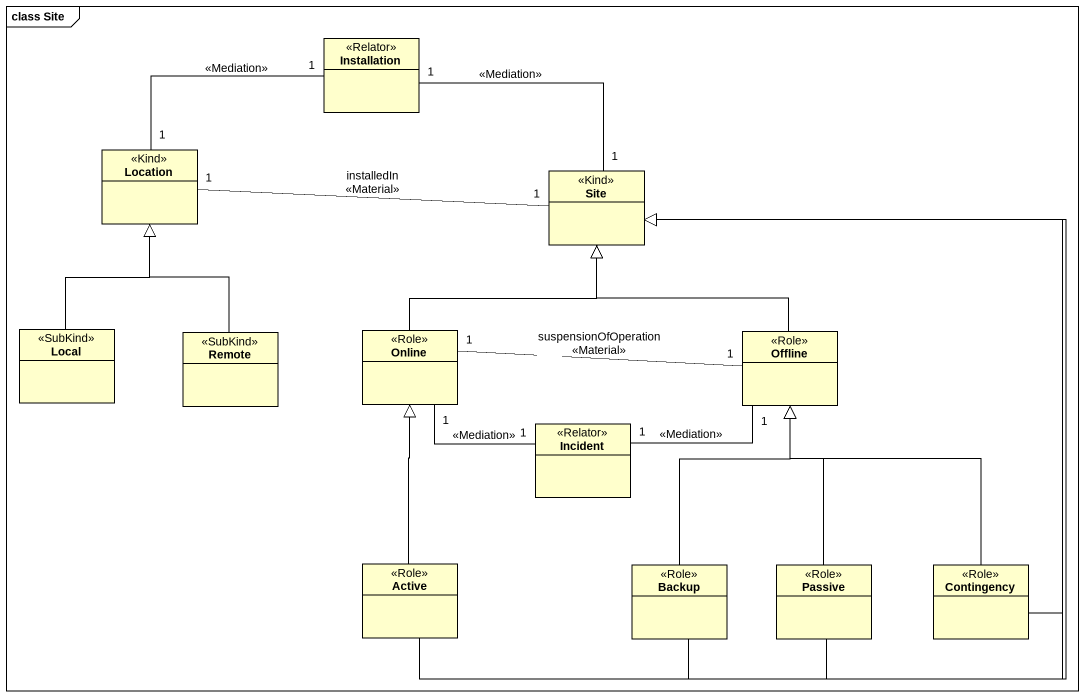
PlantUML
@startuml
mainframe class Site
hide circle
hide empty members
class Installation <<Relator>>
class Location <<Kind>>
class Site <<Kind>>
class Local <<SubKind>>
class Remote <<SubKind>>
class Online <<Role>>
class Offline <<Role>>
class Incident <<Relator>>
class Active <<Role>>
class Backup <<Role>>
class Passive <<Role>>
class Contingency <<Role>>
Installation "1" -left- "1" Location : <<Mediation>>
Installation "1" -right- "1" Site : <<Mediation>>
Location "1" -right- "1" Site : installedIn\n<<Material>>
Local -up-|> Location
Remote -up-|> Location
Online -up-|> Site
Online "1" -right- "1" Offline : suspensionOfOperation\n<<Material>>
Online "1" -right- "1" Incident : <<Mediation>>
Offline -up-|> Site
Incident "1" -right- "1" Offline : <<Mediation>>
Active -up-|> Site
Active -up-|> Online
Backup -up-|> Site
Backup -up-|> Offline
Passive -up-|> Site
Passive -up-|> Offline
Contingency -up-|> Site
Contingency -up-|> Offline
@enduml
